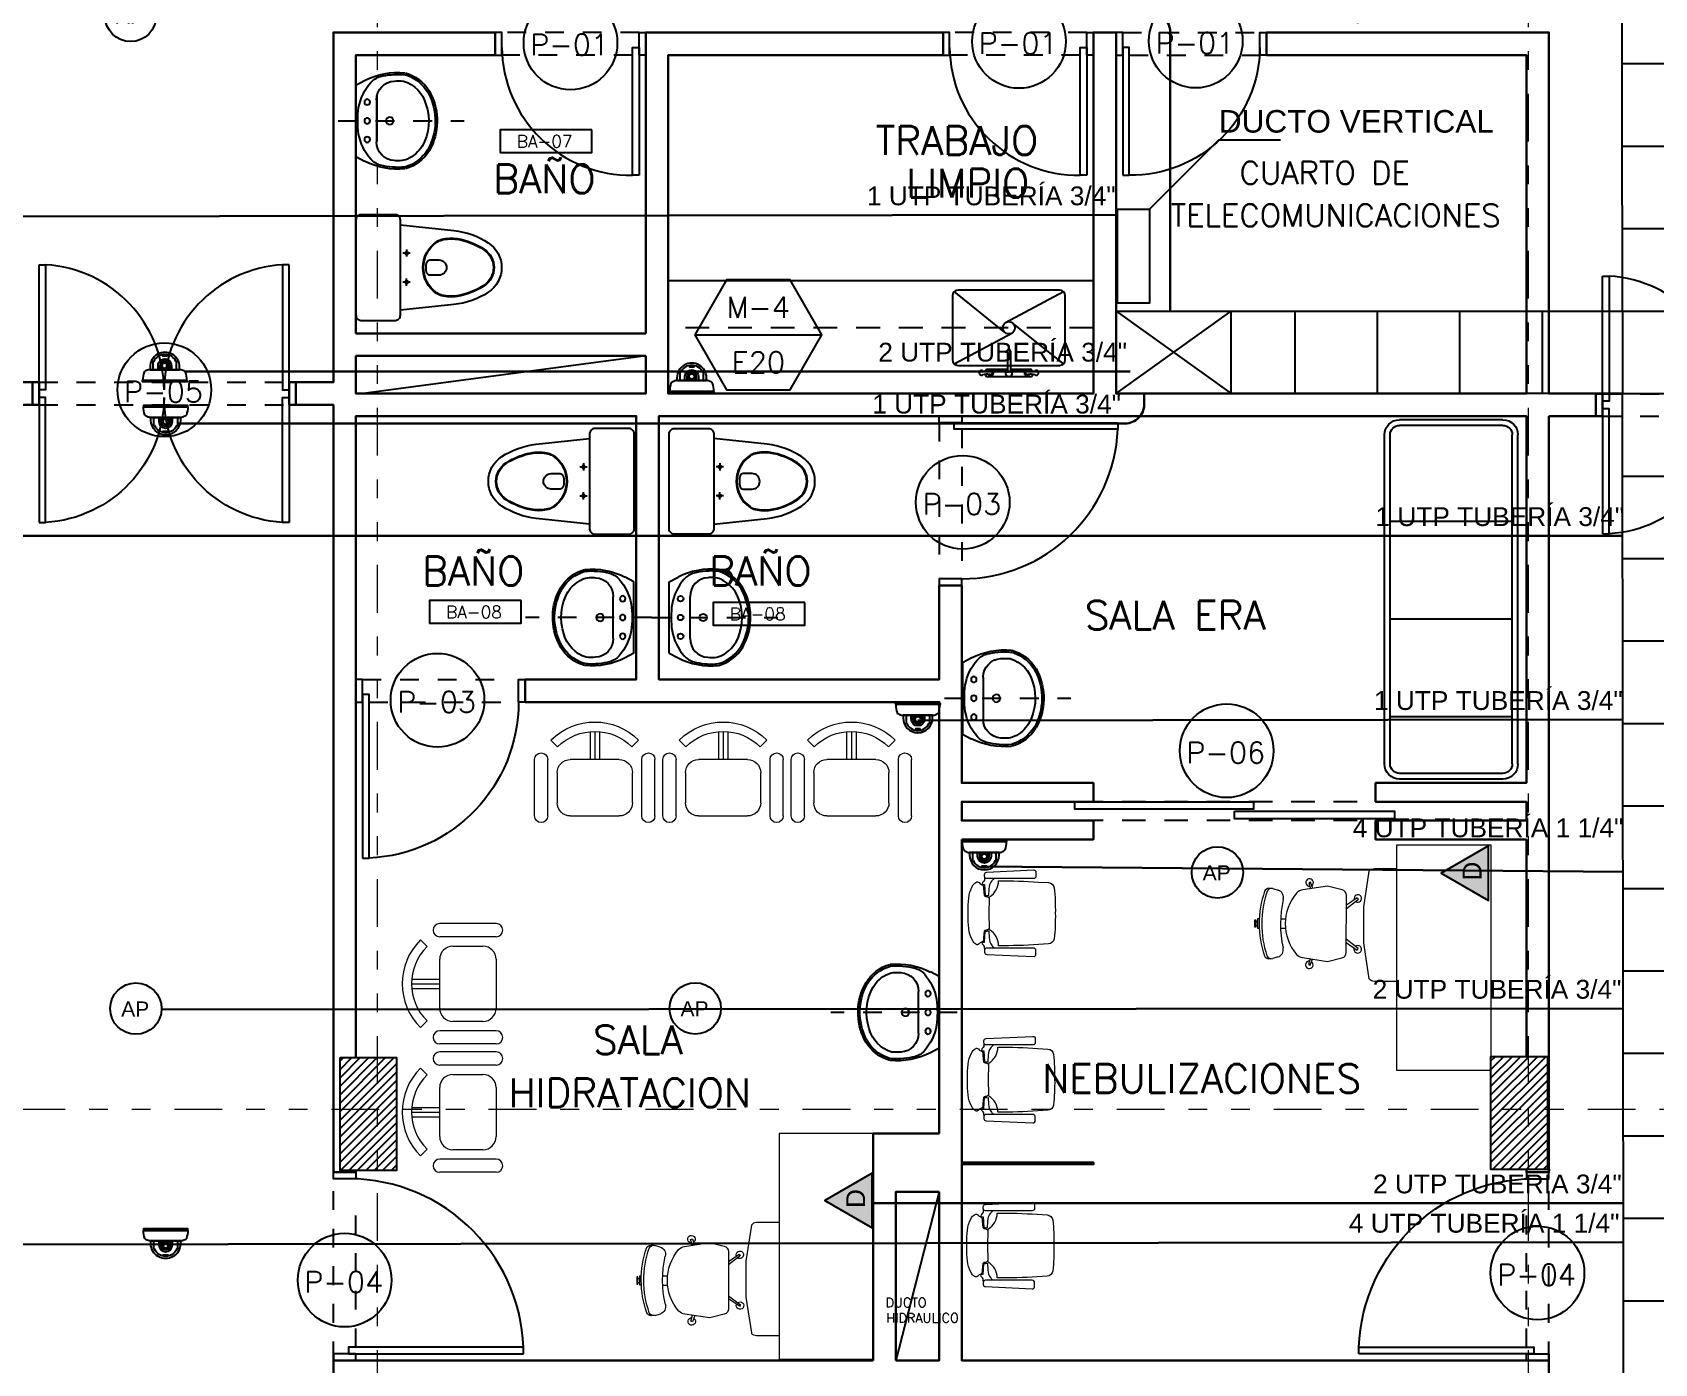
# Model space of a CAD drawing. Header units: millimetres. Extents: x 2056 to 4470, y 1400 to 3101.
# Drawn here: x 2098.41 to 2107.04, y 1536.96 to 1544.04 of the extents above; entities that cross this region are included whole.
import ezdxf
from ezdxf.enums import TextEntityAlignment as Align

# ---------------------------------------------------------------- set-up
doc = ezdxf.new("R2010")
doc.units = ezdxf.units.MM
for name, pattern in [('CENTER', [2, 1.25, -0.25, 0.25, -0.25]), ('DASHED', [0.75, 0.5, -0.25]), ('DIVIDE', [31.75, 12.7, -6.35, 0, -6.35, 0, -6.35]), ('HIDDEN', [9.525, 6.35, -3.175]), ('HIDDEN2', [0.1875, 0.125, -0.0625])]:
    doc.linetypes.add(name, pattern=pattern)
for name, color, linetype in [('0-PROYECCION', 8, 'HIDDEN2'), ('A-ANNO-DIMS-GRID', 195, 'Continuous'), ('A-ANNO-DOOR', 134, 'Continuous'), ('A-ANNO-FURN', 124, 'Continuous'), ('A-ANNO-TEXT', 190, 'Continuous'), ('A-COLS', 6, 'Continuous'), ('A-COLS-HTCH', 8, 'Continuous'), ('A-DOOR', 154, 'Continuous'), ('A-DUCT', 251, 'Continuous'), ('A-FURN', 252, 'Continuous'), ('A-FURN-FIXD', 8, 'Continuous'), ('A-GRID-COLS', 75, 'DIVIDE'), ('A-PLAN-6', 9, 'Continuous'), ('A-PROY', 15, 'HIDDEN'), ('AreasTrabajo', 90, 'Continuous'), ('Cableado', 134, 'Continuous'), ('Camara', 11, 'Continuous'), ('Escalerilla', 12, 'Continuous'), ('Rack', 170, 'Continuous')]:
    doc.layers.add(name, color=color, linetype=linetype)
doc.layers.add('A-WALL', color=16, linetype='Continuous', lineweight=30)
doc.layers.add('PL MUEBLES', color=251, linetype='Continuous', lineweight=13)
doc.styles.add('NUEVO', font='SIMPLEX')
doc.styles.add('ROMANS', font='romans')
doc.styles.get("Standard").update_dxf_attribs({"font": 'arial.ttf'})
doc.styles.add('TEX2', font='simplex.shx')

# ---------------------------------------------------------------- blocks, each defined once
blk = doc.blocks.new('SanitarioStilopla')
for points in [[(0.2807, -0.2197, -0.414214), (0.2538, -0.2466), (0, -0.2466), (-0.2538, -0.2466, -0.414214), (-0.2807, -0.2197), (-0.2807, -0.0369, -0.414214), (-0.2538, -0.01), (-0.2538, -0.01), (0.2538, -0.01), (0.2538, -0.01, -0.414214), (0.2807, -0.0369)], [(0.1502, -0.4673, 0.093692), (0.1373, -0.4381), (0.1373, -0.4381, 0.248741), (0, -0.3662), (0, -0.3662, 0.248741), (-0.1373, -0.4381), (-0.1373, -0.4381, 0.093692), (-0.1502, -0.4673), (-0.1502, -0.4673, 0.090751), (-0.1539, -0.5481), (-0.1539, -0.5481, 0.104228), (-0.0976, -0.692), (-0.0976, -0.692, 0.252784), (0, -0.7447, 0.252784), (0.0976, -0.692), (0.0976, -0.692, 0.104228), (0.1539, -0.5481), (0.1539, -0.5481, 0.090751)], [(-0.0409, -0.4509), (-0.0409, -0.4509, 1), (0.0409, -0.4509), (0.0409, -0.4031), (0.0409, -0.4031, 0.330374), (0.0294, -0.3877), (0.0294, -0.3877, 0.148302), (-0.0294, -0.3877), (-0.0294, -0.3877, 0.330374), (-0.0409, -0.4031), (-0.0409, -0.4031)]]:
    blk.add_lwpolyline(points, format="xyb", close=True)
for points in [[(-0.2273, -0.2466), (-0.1969, -0.5307, 0.119037), (-0.1313, -0.7141, 0.252784), (0, -0.785, 0.252784), (0.1313, -0.7141, 0.119037), (0.1969, -0.5307), (0.2273, -0.2466)], [(0, -0.3698, 0.248741), (-0.1343, -0.4401), (-0.1343, -0.4401, 0.093692), (-0.1466, -0.4681), (-0.1466, -0.4681, 0.090751), (-0.1503, -0.5476)], [(0.1503, -0.5476, 0.090751), (0.1466, -0.4681), (0.1466, -0.4681, 0.093692), (0.1343, -0.4401), (0.1343, -0.4401, 0.248741), (0, -0.3698)], [(-0.1503, -0.5475, 0.104228), (-0.0946, -0.69), (-0.0946, -0.69, 0.252784), (0, -0.7411, 0.252784), (0.0946, -0.69), (0.0946, -0.69, 0.104228), (0.1503, -0.5475)]]:
    blk.add_lwpolyline(points, format="xyb")
at = {"linetype": 'CENTER'}
for points in [[(-0.0968, -0.2796), (-0.0581, -0.2796)], [(-0.0774, -0.2989), (-0.0774, -0.2602)], [(0.0968, -0.2796), (0.0581, -0.2796)], [(0.0774, -0.2989), (0.0774, -0.2602)]]:
    blk.add_lwpolyline(points, dxfattribs=at)
for centre in [(-0.0774, -0.2796), (0.0774, -0.2796)]:
    blk.add_circle(centre, 0.00753)
blk = doc.blocks.new('Lnov734p')
for p, q in [((-0.1903, 0), (-0.2148, -0.0462)), ((-0.1903, 0), (0.1903, 0)), ((0.1903, 0), (0.2148, -0.0462)), ((-0.1118, -0.11), (0.1118, -0.11)), ((-0.158, -0.3906), (-0.1461, -0.3967)), ((-0.1535, -0.3817), (-0.1415, -0.3878))]:
    blk.add_line(p, q)
for centre, radius in [((-0.1, -0.06), 0.015), ((0, -0.06), 0.015), ((0.1, -0.06), 0.015), ((0, -0.18), 0.02)]:
    blk.add_circle(centre, radius)
for centre, radius, start, end in [((0.1397, -0.225), 0.397, 153.23659, 185.19079), ((-0.1385, -0.1546), 0.1, 131.06865, 165.79865), ((-0.018, -0.2929), 0.2835, 100.63741, 131.06865), ((0, -0.5863), 0.5763, 82.99441, 97.00559), ((0.018, -0.2929), 0.2835, 48.93135, 79.36259), ((0.1385, -0.1546), 0.1, 14.20135, 48.93135), ((-0.1397, -0.225), 0.397, 354.80921, 26.76341), ((0.1397, -0.225), 0.387, 165.79865, 183.08497), ((-0.1118, -0.21), 0.1, 90, 176.58752), ((0.1118, -0.21), 0.1, 3.41248, 90), ((-0.1397, -0.225), 0.387, 354.80921, 14.20135), ((-0.1469, -0.2404), 0.1, 183.08497, 200.78023), ((0.1397, -0.225), 0.352, 176.58752, 184.62545), ((-0.0403, -0.2), 0.179, 197.35223, 254.70666), ((0.1122, -0.2328), 0.1, 335.48786, 358.23174), ((-0.1397, -0.225), 0.352, 358.23174, 3.41248), ((-0.0403, -0.2), 0.224, 196.2861, 238.2877), ((-0.0403, -0.2), 0.214, 200.78023, 238.2877), ((0.0403, -0.2), 0.179, 301.7123, 335.48786), ((0.0403, -0.2), 0.214, 301.7123, 343.7139), ((0.0403, -0.2), 0.224, 301.7123, 343.7139), ((0.0003, -0.111), 0.321, 242.87485, 299.36172), ((0.0003, -0.111), 0.311, 242.87485, 299.36172), ((0.0003, -0.111), 0.276, 251.4503, 299.36172)]:
    blk.add_arc(centre, radius, start, end)
at = {"layer": 'A-PROY', "ltscale": 0.01}
blk.add_lwpolyline([(0, 0.0951), (0, -0.5765)], dxfattribs=at)
blk = doc.blocks.new('puesto 1.20')
at = {"layer": 'PL MUEBLES'}
for p, q in [((435.8992, -64.9409), (435.8993, -64.9359)), ((435.9392, -64.941), (435.8992, -64.9409)), ((435.8993, -64.9359), (435.9393, -64.936)), ((435.9092, -64.9409), (435.9092, -64.9509)), ((435.9292, -64.941), (435.9292, -64.951)), ((435.9393, -64.936), (435.9392, -64.941)), ((435.7318, -65.024), (435.7318, -65.0103)), ((435.7414, -65.0595), (435.7329, -65.0314)), ((435.9442, -64.951), (435.8942, -64.9509)), ((435.8942, -64.9509), (435.8942, -64.9597)), ((435.9442, -64.9599), (435.9442, -64.951)), ((436.105, -65.0326), (436.0962, -65.0607)), ((436.1061, -65.0253), (436.1062, -65.0116)), ((435.8938, -65.0733), (435.8937, -65.0991)), ((435.9438, -65.0735), (435.9437, -65.0992)), ((435.7381, -65.1897), (435.7179, -65.3222)), ((436.1179, -65.3236), (436.0987, -65.1909)), ((435.6982, -65.2309), (435.7313, -65.2427)), ((435.7328, -65.2309), (435.7013, -65.2214)), ((436.1352, -65.2229), (436.1037, -65.2322)), ((436.1051, -65.2439), (436.1383, -65.2324)), ((435.7179, -65.3222), (435.737, -65.3996)), ((436.0984, -65.4008), (436.1179, -65.3236)), ((435.766, -65.4224), (436.0692, -65.4234)), ((435.8186, -65.4226), (435.7783, -65.4804)), ((435.7864, -65.4863), (435.8353, -65.4226)), ((435.9999, -65.4232), (436.0484, -65.4872)), ((436.0565, -65.4813), (436.0167, -65.4232))]:
    blk.add_line(p, q, dxfattribs=at)
blk.add_lwpolyline([(435.611, -65.692), (435.611, -65.5718, -0.24861), (435.6253, -65.5448), (435.8171, -65.5157), (436.0071, -65.5159), (436.1967, -65.5448, -0.320676), (436.2082, -65.556), (436.211, -65.5718), (436.211, -65.692)], format="xyb", dxfattribs=at)
blk.add_lwpolyline([(435.1382, -65.692), (436.3382, -65.692), (436.3382, -66.192), (435.1382, -66.192)], close=True, dxfattribs=at)
for centre, radius, start, end in [((435.7568, -65.0104), 0.025, 111.87727, 179.80611), ((435.7568, -65.0241), 0.025, 111.87727, 196.90884), ((435.9174, -65.4883), 0.5291, 70.88854, 108.72367), ((435.9173, -65.502), 0.5291, 70.88854, 108.72367), ((436.0812, -65.0115), 0.025, 359.80611, 67.73494), ((436.0811, -65.0252), 0.025, 342.70338, 67.73494), ((435.7797, -65.0479), 0.04, 196.90884, 285.20343), ((435.9179, -65.3479), 0.25, 49.0053, 130.60691), ((435.9168, -65.6702), 0.5973, 77.37701, 102.2352), ((435.918, -65.2979), 0.2, 86.94012, 92.67209), ((436.058, -65.0488), 0.04, 254.40879, 342.70338), ((435.7877, -65.1961), 0.05, 130.60691, 172.68109), ((436.0491, -65.1969), 0.05, 6.93112, 49.0053), ((435.6995, -65.2261), 0.02, 357.82775, 325.78446), ((435.7471, -65.2417), 0.0501, 156.07772, 167.53449), ((436.137, -65.2276), 0.02, 213.82775, 181.78446), ((436.0893, -65.2429), 0.0501, 12.07772, 23.53449), ((435.7661, -65.3924), 0.03, 193.84235, 269.80611), ((435.7822, -65.4835), 0.02, 69.82775, 37.78446), ((436.0526, -65.4844), 0.02, 141.82775, 109.78446), ((436.0693, -65.3934), 0.03, 269.80611, 345.76986), ((435.8118, -65.4431), 0.0501, 228.07772, 239.53449), ((436.0233, -65.4438), 0.0501, 300.07772, 311.53449)]:
    blk.add_arc(centre, radius, start, end, dxfattribs=at)
blk = doc.blocks.new('SILLA NEBU')
at = {"layer": 'PL MUEBLES'}
for p, q in [((626.0313, 464.0267), (625.9959, 464.062)), ((626.0988, 463.6992), (626.0988, 463.9592)), ((626.1688, 464.0292), (626.3288, 464.0292)), ((626.3988, 463.9592), (626.3988, 463.6992)), ((625.9494, 463.8292), (626.0988, 463.8292)), ((625.9506, 463.8542), (626.0988, 463.8542)), ((625.9506, 463.8042), (626.0988, 463.8042)), ((626.0313, 463.6316), (625.9959, 463.5963)), ((626.3288, 463.6292), (626.1688, 463.6292))]:
    blk.add_line(p, q, dxfattribs=at)
for points in [[(626.3988, 464.1492), (626.0988, 464.1492)], [(626.3988, 464.0792), (626.0988, 464.0792)], [(626.3988, 463.5792), (626.0988, 463.5792)], [(626.3988, 463.5092), (626.0988, 463.5092)]]:
    blk.add_lwpolyline(points, dxfattribs=at)
for centre, radius, start, end in [((626.0988, 464.1142), 0.035, 90, 270), ((626.3988, 464.1142), 0.035, 270, 90), ((626.2288, 463.8292), 0.3293, 135, 225), ((626.2288, 463.8292), 0.2793, 135, 225), ((626.1688, 463.9592), 0.07, 90, 180), ((626.3288, 463.9592), 0.07, 0, 90), ((626.1688, 463.6992), 0.07, 180, 270), ((626.3288, 463.6992), 0.07, 270, 0), ((626.0988, 463.5442), 0.035, 90, 270), ((626.3988, 463.5442), 0.035, 270, 90)]:
    blk.add_arc(centre, radius, start, end, dxfattribs=at)
blk = doc.blocks.new('CAMIL')
for p, q in [((-0.08, 0.355), (-1.83, 0.355)), ((-1.91, -0.275), (-1.91, 0.275)), ((-1.88, -0.275), (-1.88, 0.275)), ((-0.08, 0.325), (-1.83, 0.325)), ((-1.37, -0.325), (-1.37, 0.325)), ((-0.85, -0.325), (-0.85, 0.325)), ((-0.33, -0.325), (-0.33, 0.325)), ((-0.03, -0.275), (-0.03, 0.275)), ((0, -0.275), (0, 0.275)), ((-0.08, -0.325), (-1.83, -0.325)), ((-0.08, -0.355), (-1.83, -0.355))]:
    blk.add_line(p, q)
for centre, radius, start, end in [((-1.83, 0.275), 0.08, 90, 180), ((-0.08, 0.275), 0.08, 0, 90), ((-1.83, 0.275), 0.05, 90, 180), ((-0.08, 0.275), 0.05, 0, 90), ((-1.83, -0.275), 0.08, 180, 270), ((-1.83, -0.275), 0.05, 180, 270), ((-0.08, -0.275), 0.05, 270, 0), ((-0.08, -0.275), 0.08, 270, 0)]:
    blk.add_arc(centre, radius, start, end)
blk = doc.blocks.new('2D-si18')
at = {"layer": 'PL MUEBLES'}
for points in [[(-0.002, -0.14), (0.1, -0.142, 0.29482), (0.112, -0.134), (0.114, -0.127), (0.115, -0.119, -0.055852), (0.117, -0.112, -0.263432), (0.122, -0.109), (0.165, -0.104), (0.177, -0.103, 0.041783), (0.186, -0.102, 0.177599), (0.191, -0.098, 0.047713), (0.196, -0.089, -0.104848), (0.203, -0.079, 0.093041), (0.212, -0.067, 0.185412), (0.213, -0.059, 0.158595), (0.192, -0.034, 0.105536), (0.125, -0.007, 0.059061), (0.036, 0), (0, 0), (-0.036, 0, 0.059061), (-0.125, -0.007, 0.105536), (-0.192, -0.034, 0.158595), (-0.213, -0.059, 0.185412), (-0.212, -0.067, 0.093041), (-0.203, -0.079, -0.104848), (-0.196, -0.089, 0.047713), (-0.191, -0.098, 0.177599), (-0.186, -0.102, 0.041783), (-0.177, -0.103), (-0.165, -0.104), (-0.122, -0.109, -0.263432), (-0.117, -0.112, -0.055852), (-0.115, -0.119), (-0.114, -0.127), (-0.112, -0.134, 0.29482), (-0.1, -0.142)], [(-0.236, -0.126, 0.414119), (-0.251, -0.111), (-0.264, -0.111, 0.414214), (-0.279, -0.126), (-0.294, -0.444, 0.414214), (-0.279, -0.459), (-0.251, -0.459, 0.414308), (-0.236, -0.444)], [(0.236, -0.444), (0.236, -0.126, -0.414119), (0.251, -0.111), (0.264, -0.111, -0.414214), (0.279, -0.126), (0.294, -0.444, -0.414214), (0.279, -0.459), (0.251, -0.459, -0.414308)]]:
    blk.add_lwpolyline(points, format="xyb", close=True, dxfattribs=at)
for points in [[(-0.247, -0.111), (-0.232, -0.111, 0.290367), (-0.21, -0.096), (-0.197, -0.095), (-0.195, -0.111), (-0.124, -0.115), (-0.12, -0.139), (-0.166, -0.142, 0.17237), (-0.22, -0.162, 0.059348), (-0.236, -0.177)], [(-0.122, -0.109, 0.000867), (-0.122, -0.109)], [(0.248, -0.112), (0.232, -0.111, -0.290367), (0.21, -0.096), (0.197, -0.095), (0.195, -0.111), (0.124, -0.115), (0.12, -0.139), (0.166, -0.142, -0.17237), (0.22, -0.162, -0.059348), (0.236, -0.177)], [(0.122, -0.109, 0.000867), (0.122, -0.109)], [(-0.102, -0.142, 0.274441), (-0.112, -0.145, -0.257128), (-0.22, -0.206, 0.020345), (-0.212, -0.477), (-0.208, -0.544, 0.326438), (-0.173, -0.584, 0.026614), (0, -0.591, 0.026614), (0.173, -0.584, 0.326438), (0.208, -0.544), (0.212, -0.477, 0.020345), (0.22, -0.206, -0.257128), (0.112, -0.145, 0.274441), (0.102, -0.142)]]:
    blk.add_lwpolyline(points, format="xyb", dxfattribs=at)
for points in [[(-0.123, -0.121), (-0.115, -0.121)], [(-0.121, -0.129), (-0.113, -0.129)], [(0.121, -0.129), (0.113, -0.129)], [(0.123, -0.121), (0.115, -0.121)]]:
    blk.add_lwpolyline(points, dxfattribs=at)
blk = doc.blocks.new('PUERTA 1.4 M - PL')
at = {"color": 251, "linetype": 'DASHED', "ltscale": 0.2}
for p, q in [((0.015, -0.0862), (0.015, -1.4162)), ((0.135, -0.0862), (0.135, -1.4162))]:
    blk.add_line(p, q, dxfattribs=at)
for points in [[(0.135, -0.0512), (0.135, -0.0862), (0.015, -0.0862), (0.015, -0.0512), (0.135, -0.0512)], [(0.76, -0.0862), (0.76, -0.1212), (0.095, -0.1212), (0.095, -0.0862), (0.76, -0.0862)], [(0.135, -1.4512), (0.135, -1.4162), (0.015, -1.4162), (0.015, -1.4512), (0.135, -1.4512)], [(0.76, -1.4162), (0.76, -1.3812), (0.095, -1.3812), (0.095, -1.4162), (0.76, -1.4162)]]:
    blk.add_lwpolyline(points)
for centre, start, end in [((0.0916, -0.0816), 270.29492, 356.60876), ((0.0916, -1.4208), 3.39124, 89.70508)]:
    blk.add_arc(centre, 0.6696, start, end)
blk = doc.blocks.new('PUERTA1.00 CM-PL')
at = {"color": 251, "linetype": 'DASHED', "ltscale": 0.2}
for p, q in [((0, 0), (0.9, 0)), ((0.07, -0.12), (0.865, -0.12))]:
    blk.add_line(p, q, dxfattribs=at)
for points in [[(1, -0.12), (0.965, -0.12), (0.965, 0), (1, 0), (1, -0.12)], [(0, -0.12), (0.035, -0.12), (0.035, 0), (0, 0), (0, -0.12)], [(0.035, -1.0109), (0.07, -1.0109), (0.07, -0.08), (0.035, -0.08), (0.035, -1.0109)]]:
    blk.add_lwpolyline(points)
blk.add_arc((0.0338, -0.0796), 0.932, 272.2234, 2.43295)
blk = doc.blocks.new('PUERTA80 CM-PL')
at = {"color": 251, "linetype": 'DASHED', "ltscale": 0.2}
for p, q in [((-0.035, -0.015), (-0.765, -0.015)), ((-0.07, -0.135), (-0.765, -0.135))]:
    blk.add_line(p, q, dxfattribs=at)
for points in [[(-0.8, -0.135), (-0.765, -0.135), (-0.765, -0.015), (-0.8, -0.015), (-0.8, -0.135)], [(0, -0.135), (-0.035, -0.135), (-0.035, -0.015), (0, -0.015), (0, -0.135)], [(-0.035, -0.7742), (-0.07, -0.7742), (-0.07, -0.095), (-0.035, -0.095), (-0.035, -0.7742)]]:
    blk.add_lwpolyline(points)
blk.add_arc((-0.0787, -0.0879), 0.6863, 180.5944, 270.72654)
blk = doc.blocks.new('PUERTA MAD 0.90')
at = {"color": 251, "linetype": 'DASHED', "ltscale": 0.2}
for p, q in [((989051.7013, 1733128.591), (989052.4963, 1733128.591)), ((989051.6663, 1733128.471), (989052.3963, 1733128.471))]:
    blk.add_line(p, q, dxfattribs=at)
for points in [[(989051.6663, 1733129.4202), (989051.7013, 1733129.4202), (989051.7013, 1733128.551), (989051.6663, 1733128.551), (989051.6663, 1733129.4202)], [(989051.6313, 1733128.591), (989051.6663, 1733128.591), (989051.6663, 1733128.471), (989051.6313, 1733128.471), (989051.6313, 1733128.591)], [(989052.5313, 1733128.591), (989052.4963, 1733128.591), (989052.4963, 1733128.471), (989052.5313, 1733128.471), (989052.5313, 1733128.591)]]:
    blk.add_lwpolyline(points)
blk.add_arc((989051.6663, 1733128.591), 0.83, 359.9861, 87.5832)
blk = doc.blocks.new('EJES 1 PISO')
at = {"layer": 'A-COLS-HTCH'}
h = blk.add_hatch(dxfattribs=at)
h.set_pattern_fill('ANSI31', color=256, scale=0.01, style=0)
h.set_pattern_definition([(45, (-989041.951113, -1733121.89173), (-0.02245064030267, 0.02245064030267), [])])
h.paths.add_polyline_path([(6.3, 24.3549), (6.6, 24.3549), (6.6, 23.7549), (6.3, 23.7549)])
h = blk.add_hatch(dxfattribs=at)
h.set_pattern_fill('ANSI31', color=256, scale=0.01, style=0)
h.set_pattern_definition([(45, (-989035.831113, -1733121.89173), (-0.02245064030267, 0.02245064030267), [])])
h.paths.add_polyline_path([(12.42, 24.3604), (12.72, 24.3604), (12.72, 23.7604), (12.42, 23.7604)])
at = {"layer": 'A-COLS'}
for points in [[(6.3, 24.3549), (6.6, 24.3549), (6.6, 23.7549), (6.3, 23.7549)], [(12.42, 24.3604), (12.72, 24.3604), (12.72, 23.7604), (12.42, 23.7604)]]:
    blk.add_lwpolyline(points, close=True, dxfattribs=at)
at = {"layer": 'A-GRID-COLS', "lineweight": 9, "ltscale": 0.02}
for p, q in [((6.5, 0), (6.5, 37.1127)), ((12.62, 0), (12.62, 37.1127))]:
    blk.add_line(p, q, dxfattribs=at)
blk.add_lwpolyline([(-3.765, 24.081), (21.4328, 24.081)], dxfattribs=at)
blk = doc.blocks.new('N-PUE')
blk.add_circle((0, 0), 0.00332)
at = {"style": 'NUEVO'}
blk.add_attdef('PUE', text='', height=0.0015, dxfattribs=at).set_placement((-0.00006, -0.00013), align=Align.MIDDLE)
blk = doc.blocks.new('REF-PU-100')
blk.add_lwpolyline([(0, 0.184), (0.74, 0.184), (0.74, 0), (0, 0)], close=True)
at = {"style": 'TEX2'}
blk.add_attdef('PU-000', text='', height=0.1, rotation=360, dxfattribs=at).set_placement((0.381, 0.041), align=Align.CENTER)
blk = doc.blocks.new('#MUEBLE-#PLANO')
blk.add_line((-0.0045, 0), (0.0045, 0))
at = {"color": 8}
blk.add_lwpolyline([(-0.0045, 0), (-0.00225, -0.0039), (0.00225, -0.0039), (0.0045, 0), (0.00225, 0.0039), (-0.00225, 0.0039)], close=True, dxfattribs=at)
at = {"style": 'NUEVO', "flags": 4}
for tag, p in [('M', (0, 0.00195)), ('PLANO', (0, -0.00195))]:
    blk.add_attdef(tag, text='', height=0.0015, dxfattribs=at).set_placement(p, align=Align.MIDDLE)
blk = doc.blocks.new('POCETA+GRIFERIA-PL')
for p, q in [((-0.2905, 0.1919), (-0.0228, -0.0234)), ((0.27, 0.2), (-0.27, 0.2)), ((-0.008, 0.2204), (-0.112, 0.2204)), ((0.2905, 0.1919), (-0.0195, 0.0262)), ((-0.0079, 0.1269), (-0.008, 0.2404)), ((0.008, 0.1269), (0.008, 0.2404)), ((0.1119, 0.2204), (0.008, 0.2204)), ((-0.3, 0.17), (-0.3, -0.17)), ((0.3, -0.17), (0.3, 0.17)), ((0.0233, 0.023), (0.2904, -0.192)), ((0.0181, -0.0272), (-0.2904, -0.192)), ((-0.27, -0.2), (0.27, -0.2))]:
    blk.add_line(p, q)
blk.add_lwpolyline([(-0.112, 0.2604), (0.1119, 0.2604)])
blk.add_circle((0, 0), 0.0327)
for centre, radius, start, end in [((-0.112, 0.2454), 0.015, 90, 171.81241), ((-0.0001, 0.2404), 0.0185, 295.7906, 244.66841), ((0.1119, 0.2454), 0.015, 8.65383, 90), ((-0.27, 0.17), 0.03, 90, 180), ((-0.1455, 0.2396), 0.0125, 62.96499, 297.03501), ((-0.1158, 0.3251), 0.0782, 251.92275, 280.73722), ((-0.1158, 0.154), 0.0782, 79.26278, 108.07725), ((-0.112, 0.2354), 0.015, 194.87242, 270), ((-0.0972, 0.2404), 0.0148, 218.78647, 150.45263), ((-0.0972, 0.2396), 0.00958, 245.55324, 114.44676), ((0.0971, 0.2404), 0.0148, 26.80726, 324.84606), ((0.0971, 0.2396), 0.00958, 65.55324, 294.44676), ((0.1157, 0.3251), 0.0782, 259.26278, 288.07725), ((0.1157, 0.154), 0.0782, 71.92275, 100.73722), ((0.1119, 0.2354), 0.015, 270, 344.67773), ((0.1454, 0.2396), 0.0125, 243.18968, 116.81031), ((0.27, 0.17), 0.03, 360, 90), ((0, 0.1269), 0.00998, 142.29984, 36.90283), ((0, 0.1269), 0.00798, 171.48263, 360), ((-0.27, -0.17), 0.03, 180, 270), ((0.27, -0.17), 0.03, 270, 360)]:
    blk.add_arc(centre, radius, start, end)
blk = doc.blocks.new('POCETACM')
at = {"layer": 'A-FURN-FIXD', "rotation": 2.668041372314359e-08}
blk.add_blockref('POCETA+GRIFERIA-PL', (0.3, 0.235), dxfattribs=at)
blk = doc.blocks.new('Toma Doble')
at = {"layer": 'AreasTrabajo'}
h = blk.add_hatch(color=256, dxfattribs=at)
h.dxf.hatch_style = 1
h.paths.add_polyline_path([(0, 0.1677), (-0.1453, -0.0839), (0.1453, -0.0839)])
blk.add_lwpolyline([(0.1453, -0.0839), (0, 0.1677), (-0.1453, -0.0839)], close=True, dxfattribs=at)
at = {"layer": 'AreasTrabajo', "color": 7, "true_color": 0xffffff, "insert": (-0.0399, 0.0536), "char_height": 0.1, "attachment_point": 1}
blk.add_mtext_dynamic_manual_height_columns('D', width=0.2, gutter_width=12.5, heights=[0], dxfattribs=at)
blk = doc.blocks.new('Camara-B')
at = {"layer": 'Camara'}
for points in [[(-0.0297, 0.0145), (-0.0298, 0.016), (0.0293, 0.016), (0.0292, 0.0145)], [(0.0292, 0.0145), (0.0292, 0.0143), (-0.0297, 0.0143), (-0.0297, 0.0145)]]:
    blk.add_lwpolyline(points, close=True, dxfattribs=at)
for points in [[(-0.0297, 0.0139, 0.072126), (-0.0279, 0.0033, 0.171597), (-0.0271, 0.0023, 0.084432), (-0.022, 0.0001, 0.060784), (-0.0216, 0), (0.021, 0, 0.060784), (0.0215, 0.0001, 0.084432), (0.0266, 0.0023, 0.171597), (0.0274, 0.0033, 0.072126), (0.0292, 0.0139)], [(-0.0199, 0), (-0.0199, -0.0037, 1), (0.0194, -0.0037), (0.0194, 0)], [(-0.015, -0.011, 0.641525), (0.0145, -0.011), (0.0155, -0.0107), (0.0155, 0), (0.0087, 0), (0.0087, -0.0054, -1), (-0.0092, -0.0054), (-0.0092, 0), (-0.016, 0), (-0.016, -0.0107)], [(-0.0067, 0), (-0.0067, -0.0054, 1), (0.0062, -0.0054), (0.0062, 0), (0.0058, 0), (0.0058, -0.0054, -1), (-0.0063, -0.0054), (-0.0063, 0)], [(0.0029, -0.0006), (0.0029, -0.0008, -0.541232), (0.0027, -0.0009, 0.302819), (-0.0033, -0.0009, -0.541232), (-0.0034, -0.0008), (-0.0034, -0.0006, 3.288548)], [(0.0027, -0.0189, 1), (0.0027, -0.0184), (-0.0032, -0.0184, 1), (-0.0032, -0.0189)], [(0.0021, -0.0194, 1), (0.0021, -0.019), (-0.0026, -0.019, 1), (-0.0026, -0.0194)], [(0.0015, -0.02, 1), (0.0015, -0.0195), (-0.002, -0.0195, 1), (-0.002, -0.02)]]:
    blk.add_lwpolyline(points, format="xyb", close=True, dxfattribs=at)
blk.add_circle((-0.0003, -0.0055), 0.00358, dxfattribs=at)
blk = doc.blocks.new('AP')
at = {"layer": 'AreasTrabajo'}
blk.add_circle((0, 0), 0.1366, dxfattribs=at)
at = {"layer": 'AreasTrabajo', "insert": (-0.0782, 0.0381, 0.2289), "char_height": 0.08, "attachment_point": 1}
blk.add_mtext_dynamic_manual_height_columns('AP', width=0.146733, gutter_width=12.5, heights=[0], dxfattribs=at)
blk = doc.blocks.new('Rack')
at = {"layer": 'Rack'}
for p, q in [((-0.3064, 0.2192), (0.3064, -0.2192)), ((-0.3064, -0.2192), (0.3064, 0.2192))]:
    blk.add_line(p, q, dxfattribs=at)
for points in [[(-0.3064, 0.2192), (-0.3064, 0.2192), (0.3064, 0.2192)], [(0.3064, -0.2192), (-0.3064, -0.2192)]]:
    blk.add_lwpolyline(points, dxfattribs=at)

msp = doc.modelspace()

# ---------------------------------------------------------------- hatches: boundary and pattern name
at = {"layer": 'Escalerilla'}
h = msp.add_hatch(dxfattribs=at)
h.set_pattern_fill('ANSI31', color=256, scale=0.1381, angle=315)
h.set_pattern_definition([(0, (2106.8657, 1542.55777), (1e-16, 0.4384675), [])])
h.paths.add_polyline_path([(2107.3165, 1548.1869), (2106.8572, 1548.1869), (2106.8657, 1542.5578), (2106.8663, 1542.1194), (2106.8667, 1541.8845), (2106.8954, 1517.9519), (2107.3375, 1517.9519)])
h = msp.add_hatch(dxfattribs=at)
h.set_pattern_fill('ANSI31', color=256, scale=0.1381, angle=45)
h.set_pattern_definition([(90, (2104.2482, 1542.55776), (-0.43847, 0), [])])
h.paths.add_polyline_path([(2104.7863, 1542.1194), (2106.8663, 1542.1194), (2106.8657, 1542.5578), (2104.7863, 1542.5578)])

# ---------------------------------------------------------------- linework, layer by layer
at = {"layer": '0-PROYECCION'}
for points in [[(2106.3554, 1539.9494), (2103.3535, 1539.9494)], [(2106.3554, 1539.8494), (2103.3535, 1539.8494)]]:
    msp.add_lwpolyline(points, dxfattribs=at)
at = {"layer": 'A-DOOR'}
for points in [[(2103.9535, 1539.9494), (2104.9035, 1539.9494), (2104.9035, 1539.9094), (2103.9535, 1539.9094)], [(2104.8035, 1539.8994), (2105.6535, 1539.8994), (2105.6535, 1539.8594), (2104.8035, 1539.8594)]]:
    msp.add_lwpolyline(points, close=True, dxfattribs=at)
at = {"layer": 'A-DOOR', "elevation": 0.0048}
for points in [[(2104.0534, 1538.0316), (2104.0534, 1538.0316), (2103.3535, 1538.0316)], [(2104.0534, 1538.0316), (2104.0534, 1538.0216), (2103.3535, 1538.0216)]]:
    msp.add_lwpolyline(points, dxfattribs=at)
at = {"layer": 'A-DUCT'}
for points in [[(2101.6727, 1542.3194), (2100.1718, 1542.1194)], [(2103.2335, 1537.875), (2103.0017, 1536.9794)]]:
    msp.add_lwpolyline(points, dxfattribs=at)
at = {"layer": 'A-FURN'}
msp.add_lwpolyline([(2101.7926, 1542.1194), (2104.0535, 1542.1194), (2104.0535, 1542.7194), (2101.7926, 1542.7194)], close=True, dxfattribs=at)
at = {"layer": 'A-PROY', "ltscale": 0.02}
msp.add_lwpolyline([(2104.0535, 1542.1194), (2104.0535, 1542.4694), (2101.7926, 1542.4694), (2101.7926, 1542.1194)], close=True, dxfattribs=at)
at = {"layer": 'A-WALL'}
for points in [[(2100.1317, 1537.9894), (2100.1317, 1537.9794), (2100.1317, 1537.9794), (2100.1317, 1537.9794), (2100.1317, 1537.9794), (2100.1317, 1537.9794), (2100.0117, 1537.9794), (2100.0117, 1542.0594), (2099.8117, 1542.0594), (2099.8117, 1542.1794), (2100.0117, 1542.1794), (2100.0117, 1544.0394), (2100.8727, 1544.0394), (2100.8727, 1543.9194), (2100.1317, 1543.9194), (2100.1317, 1542.4395)], [(2101.6727, 1542.4394), (2101.6728, 1544.0394), (2103.2535, 1544.0394), (2103.2535, 1543.9194), (2101.7926, 1543.9194), (2101.7926, 1542.1194), (2104.0535, 1542.1194), (2104.0535, 1544.0394), (2104.1735, 1544.0394), (2104.1735, 1542.1194), (2106.3554, 1542.1194), (2106.3554, 1543.9194), (2104.9735, 1543.9194), (2104.9736, 1544.0393), (2106.4754, 1544.0394), (2106.4754, 1542.1194), (2106.7254, 1542.1194), (2106.7254, 1541.9994), (2106.4754, 1541.9994)], [(2101.6727, 1542.4394), (2100.1317, 1542.4395)], [(2100.1317, 1542.3195), (2100.1317, 1542.1194), (2101.6726, 1542.1194), (2101.6727, 1542.3194)], [(2103.2335, 1538.185), (2103.2335, 1540.4794), (2101.0317, 1540.4794), (2101.0317, 1540.5994), (2101.6226, 1540.5994), (2101.6226, 1541.9994), (2100.1317, 1541.9994), (2100.1317, 1538.5894)], [(2106.3554, 1539.7494), (2105.5535, 1539.7494), (2105.5535, 1539.8494), (2106.3554, 1539.8494), (2106.3554, 1539.9494), (2105.5535, 1539.9494), (2105.5535, 1540.0494), (2106.3554, 1540.0494), (2106.3554, 1541.9994), (2101.7426, 1541.9994), (2101.7426, 1540.5994), (2103.2335, 1540.5994), (2103.2335, 1541.0994), (2103.3535, 1541.0994), (2103.3535, 1540.0494), (2104.0535, 1540.0494), (2104.0535, 1539.9494), (2103.3535, 1539.9494), (2103.3535, 1539.8494), (2104.0535, 1539.8494), (2104.0535, 1539.7494), (2103.3535, 1539.7494)], [(2106.4754, 1541.9994), (2106.4754, 1537.9794), (2106.3553, 1537.9794), (2106.3554, 1537.995)], [(2103.3535, 1539.7494), (2103.3535, 1536.9794), (2106.4754, 1536.9794), (2106.4754, 1535.3594), (2106.3554, 1535.3594), (2106.3554, 1536.8594), (2103.3535, 1536.8594), (2103.3535, 1533.5594), (2106.4754, 1533.5594), (2106.4754, 1531.9401), (2106.3554, 1531.9401), (2106.3554, 1533.0994)], [(2106.3554, 1538.595), (2106.3554, 1539.7494)], [(2103.2335, 1538.185), (2102.8817, 1538.185), (2102.8817, 1536.9794)], [(2103.0017, 1536.9794), (2103.2335, 1536.9794), (2103.2335, 1537.875)], [(2103.2335, 1537.875), (2103.0017, 1537.875), (2103.0017, 1536.9794)], [(2101.0317, 1531.3401), (2101.0317, 1531.7394), (2103.2335, 1531.7394), (2103.2335, 1534.7394), (2100.0117, 1534.7394), (2100.0117, 1535.8594), (2100.1317, 1535.8594), (2100.1317, 1534.8594), (2103.2335, 1534.8594), (2103.2335, 1536.8594), (2100.0117, 1536.8594), (2100.0117, 1536.9794), (2102.8817, 1536.9794)]]:
    msp.add_lwpolyline(points, dxfattribs=at)
at = {"layer": 'A-WALL', "elevation": 0}
msp.add_lwpolyline([(2092.1598, 1543.1693), (2092.1598, 1542.0594), (2092.309, 1542.0594), (2092.309, 1543.9193), (2093.6721, 1543.9193), (2093.6721, 1542.1794), (2093.1099, 1542.1794), (2093.1099, 1542.0594), (2098.4117, 1542.0594), (2098.4117, 1542.1794), (2094.2221, 1542.1794), (2094.2221, 1543.9193)], dxfattribs=at)
at = {"layer": 'A-WALL'}
msp.add_lwpolyline([(2101.6727, 1542.3194), (2100.1317, 1542.3194), (2100.1317, 1542.1194), (2101.6727, 1542.1194)], close=True, dxfattribs=at)
at = {"layer": 'AreasTrabajo', "elevation": 0.2289}
msp.add_lwpolyline([(2104.3512, 1543.0999), (2104.7203, 1543.469), (2105.0475, 1543.469)], dxfattribs=at)
msp.add_lwpolyline([(2104.1806, 1543.0999), (2104.3512, 1543.0999), (2104.3512, 1542.5999), (2104.1806, 1542.5999)], close=True, dxfattribs=at)
at = {"layer": 'Cableado', "linetype": 'DASHED', "lineweight": 30, "ltscale": 0.4}
msp.add_line((2105.4527, 1546.0885), (2105.4586, 1544.0393), dxfattribs=at)
at = {"layer": 'Cableado', "lineweight": 30}
for p, q in [((2092.0923, 1543.0518), (2104.1735, 1543.0699)), ((2099.223, 1542.2368), (2104.2482, 1542.2368)), ((2092.4209, 1541.3625), (2106.8674, 1541.3625)), ((2103.1197, 1540.3819), (2106.8685, 1540.3863)), ((2103.4605, 1539.6058), (2106.8702, 1539.5769)), ((2099.0985, 1538.8444, 0.2289), (2106.8712, 1538.8508)), ((2106.8728, 1537.8146), (2102.8817, 1537.8146)), ((2094.0406, 1537.5887), (2106.8731, 1537.6079))]:
    msp.add_line(p, q, dxfattribs=at)
msp.add_lwpolyline([(2104.4611, 1542.5578), (2104.4611, 1544.0432, 0.41527), (2104.3608, 1544.1432), (2093.538, 1544.1042)], format="xyb", dxfattribs=at)
at = {"layer": 'Cableado', "lineweight": 30, "elevation": 0}
msp.add_lwpolyline([(2099.1831, 1541.9607), (2104.2229, 1541.9607, 0.414214), (2104.3229, 1542.0607), (2104.3229, 1542.1194)], format="xyb", dxfattribs=at)
at = {"layer": 'Escalerilla'}
msp.add_line((2106.8657, 1542.5578), (2106.8663, 1542.1194), dxfattribs=at)
msp.add_lwpolyline([(2106.8667, 1541.8845), (2106.8663, 1542.1194), (2104.7863, 1542.1194), (2104.7863, 1542.5578), (2106.8657, 1542.5578), (2106.8572, 1548.1869), (2107.3165, 1548.1869), (2107.3375, 1517.9519), (2106.8954, 1517.9519)], close=True, dxfattribs=at)

# ---------------------------------------------------------------- block references
msp.add_blockref('Rack', (2104.4799, 1542.3386))
at = {"layer": 'A-ANNO-DIMS-GRID'}
msp.add_blockref('EJES 1 PISO', (2093.7471, 1514.2345), dxfattribs=at)
at = {"layer": 'A-ANNO-DOOR'}
ref = msp.add_blockref('N-PUE', (2101.2727, 1543.9839), dxfattribs=dict(at, xscale=75, yscale=75, zscale=75))
ref.add_attrib('PUE', 'P-01', dxfattribs={"layer": '0', "color": 0, "height": 0.1125, "style": 'NUEVO'}).set_placement((2101.2678, 1543.9741), align=Align.MIDDLE)
ref = msp.add_blockref('N-PUE', (2103.6577, 1543.9915), dxfattribs=dict(at, xscale=75, yscale=75, zscale=75))
ref.add_attrib('PUE', 'P-01', dxfattribs={"layer": '0', "color": 0, "height": 0.1125, "style": 'NUEVO'}).set_placement((2103.6528, 1543.9817), align=Align.MIDDLE)
ref = msp.add_blockref('N-PUE', (2104.5973, 1543.9934), dxfattribs=dict(at, xscale=75, yscale=75, zscale=75))
ref.add_attrib('PUE', 'P-01', dxfattribs={"layer": '0', "color": 0, "height": 0.1125, "style": 'NUEVO'}).set_placement((2104.5924, 1543.9836), align=Align.MIDDLE)
ref = msp.add_blockref('REF-PU-100', (2101.3862, 1543.4004), dxfattribs=dict(at, xscale=-0.6588565300917508, yscale=0.65885652997531, zscale=0.6588565300582514, rotation=1.595504872220488e-05))
ref.add_attrib('PU-000', 'BA-07', dxfattribs={"layer": '0', "height": 0.06589, "rotation": 0.00002, "style": 'TEX2'}).set_placement((2101.1354, 1543.4273), align=Align.CENTER)
ref = msp.add_blockref('N-PUE', (2099.1131, 1542.1394), dxfattribs=dict(at, xscale=75, yscale=75, zscale=75))
ref.add_attrib('PUE', 'P-05', dxfattribs={"layer": '0', "color": 0, "height": 0.1125, "style": 'NUEVO'}).set_placement((2099.1083, 1542.1296), align=Align.MIDDLE)
ref = msp.add_blockref('N-PUE', (2103.3584, 1541.5416), dxfattribs=dict(at, xscale=75, yscale=75, zscale=75))
ref.add_attrib('PUE', 'P-03', dxfattribs={"layer": '0', "color": 0, "height": 0.1125, "style": 'NUEVO'}).set_placement((2103.3535, 1541.5319), align=Align.MIDDLE)
ref = msp.add_blockref('REF-PU-100', (2101.0105, 1540.8984), dxfattribs=dict(at, xscale=-0.6588565300917508, yscale=0.65885652997531, zscale=0.6588565300582514, rotation=1.595504872220488e-05))
ref.add_attrib('PU-000', 'BA-08', dxfattribs={"layer": '0', "height": 0.06589, "rotation": 0.00002, "style": 'TEX2'}).set_placement((2100.7596, 1540.9252), align=Align.CENTER)
ref = msp.add_blockref('REF-PU-100', (2102.5192, 1540.8883), dxfattribs=dict(at, xscale=-0.6588565300917508, yscale=0.65885652997531, zscale=0.6588565300582514, rotation=1.595504872220488e-05))
ref.add_attrib('PU-000', 'BA-08', dxfattribs={"layer": '0', "height": 0.06589, "rotation": 0.00002, "style": 'TEX2'}).set_placement((2102.2683, 1540.9152), align=Align.CENTER)
ref = msp.add_blockref('N-PUE', (2100.5655, 1540.4892), dxfattribs=dict(at, xscale=75, yscale=75, zscale=75))
ref.add_attrib('PUE', 'P-03', dxfattribs={"layer": '0', "color": 0, "height": 0.1125, "style": 'NUEVO'}).set_placement((2100.5607, 1540.4794), align=Align.MIDDLE)
ref = msp.add_blockref('N-PUE', (2104.7616, 1540.2204), dxfattribs=dict(at, xscale=75, yscale=75, zscale=75))
ref.add_attrib('PUE', 'P-06', dxfattribs={"layer": '0', "color": 0, "height": 0.1125, "style": 'NUEVO'}).set_placement((2104.7568, 1540.2106), align=Align.MIDDLE)
ref = msp.add_blockref('N-PUE', (2106.4143, 1537.4439), dxfattribs=dict(at, xscale=75, yscale=75, zscale=75))
ref.add_attrib('PUE', 'P-04', dxfattribs={"layer": '0', "color": 0, "height": 0.1125, "style": 'NUEVO'}).set_placement((2106.4094, 1537.4341), align=Align.MIDDLE)
ref = msp.add_blockref('N-PUE', (2100.0717, 1537.406), dxfattribs=dict(at, xscale=75, yscale=75, zscale=75))
ref.add_attrib('PUE', 'P-04', dxfattribs={"layer": '0', "color": 0, "height": 0.1125, "style": 'NUEVO'}).set_placement((2100.0669, 1537.3962), align=Align.MIDDLE)
at = {"layer": 'A-ANNO-FURN', "xscale": 75, "yscale": 75, "zscale": 75}
msp.add_blockref('#MUEBLE-#PLANO', (2102.2714, 1542.432), dxfattribs=at).add_auto_attribs({'M': 'M-4', 'PLANO': 'E20'})
at = {"layer": 'A-DOOR'}
for p in [(2101.6727, 1544.0544), (2104.0534, 1544.0544)]:
    msp.add_blockref('PUERTA80 CM-PL', p, dxfattribs=at)
at = {"layer": 'A-DOOR', "xscale": -1}
msp.add_blockref('PUERTA80 CM-PL', (2104.1737, 1544.0544), dxfattribs=at)
at = {"layer": 'A-DOOR'}
for name, p, rotation in [('PUERTA 1.4 M - PL', (2098.3605, 1542.0444), 90), ('PUERTA 1.4 M - PL', (2106.6742, 1541.9839), 90), ('PUERTA MAD 0.90', (-1731025.2374, 990593.6307), 270), ('PUERTA1.00 CM-PL', (2100.0117, 1536.9794), 90)]:
    msp.add_blockref(name, p, dxfattribs=dict(at, rotation=rotation))
at = {"layer": 'A-DOOR', "xscale": -1}
for name, p, rotation in [('PUERTA MAD 0.90', (-986951.4995, 1734669.0704), 180), ('PUERTA1.00 CM-PL', (2106.4754, 1536.9794), 270)]:
    msp.add_blockref(name, p, dxfattribs=dict(at, rotation=rotation))
at = {"layer": 'A-FURN', "xscale": -1, "rotation": 90}
for name, p in [('CAMIL', (2105.9556, 1540.0701)), ('SILLA NEBU', (2565.231, 2166.2727)), ('SILLA NEBU', (2565.9132, 2166.2727)), ('SILLA NEBU', (2566.5953, 2166.2727)), ('puesto 1.20', (2036.6897, 1973.3232))]:
    msp.add_blockref(name, p, dxfattribs=at)
at = {"layer": 'A-FURN', "rotation": 90}
msp.add_blockref('puesto 1.20', (2039.9751, 1103.3827), dxfattribs=at)
at = {"layer": 'A-FURN', "xscale": -0.7835232468787581, "yscale": 0.7835232466459274, "zscale": 0.7835232469055609, "rotation": 90}
for p in [(2103.3876, 1539.3563, 0.006), (2103.384, 1538.4718, 0.0036), (2103.3804, 1537.5899, 0.0012)]:
    msp.add_blockref('2D-si18', p, dxfattribs=at)
at = {"layer": 'A-FURN'}
msp.add_blockref('SILLA NEBU', (1474.4785, 1075.1524), dxfattribs=at)
at = {"layer": 'A-FURN-FIXD', "xscale": -1}
for p, rotation in [((2100.1317, 1543.5694), 90), ((2101.6102, 1540.9289, 0.2289), 270), ((2103.3573, 1540.4994), 90), ((2103.2335, 1538.8294), 270)]:
    msp.add_blockref('Lnov734p', p, dxfattribs=dict(at, rotation=rotation))
at = {"layer": 'A-FURN-FIXD', "extrusion": (0, 0, -1), "zscale": -1}
for p, rotation in [((-2100.1217, 1542.7894), 270), ((-2101.621, 1541.6528), 90)]:
    msp.add_blockref('SanitarioStilopla', p, dxfattribs=dict(at, rotation=rotation))
at = {"layer": 'A-FURN-FIXD'}
for name, p, rotation in [('POCETACM', (2103.9035, 1542.7044), 179.9999999733196), ('Lnov734p', (2101.7982, 1540.9289, 0.2289), 90)]:
    msp.add_blockref(name, p, dxfattribs=dict(at, rotation=rotation))
at = {"layer": 'A-FURN-FIXD', "extrusion": (0, 0, -1), "xscale": -1, "zscale": -1, "rotation": 270}
msp.add_blockref('SanitarioStilopla', (-2101.7875, 1541.6528), dxfattribs=at)
at = {"layer": 'A-PLAN-6', "xscale": -1, "rotation": 90}
for p in [(2098.3605, 1542.1944), (2106.6742, 1542.1339)]:
    msp.add_blockref('PUERTA 1.4 M - PL', p, dxfattribs=at)
at = {"layer": 'AreasTrabajo', "rotation": 89.99999999990658}
for p in [(2106.0703, 1539.5699), (2102.7925, 1537.8291)]:
    msp.add_blockref('Toma Doble', p, dxfattribs=at)
at = {"layer": 'Cableado', "lineweight": 30}
for p in [(2098.9339, 1544.1274), (2104.7125, 1539.5739), (2098.9619, 1538.8494, 0.2289), (2101.9359, 1538.8508)]:
    msp.add_blockref('AP', p, dxfattribs=at)
at = {"layer": 'Camara', "yscale": 4, "zscale": 4}
for p, xscale, rotation in [((2099.1146, 1542.2459), 4, 180.0000002489353), ((2101.9162, 1542.1884), 4, 180.0000002489353), ((2099.119, 1541.9929), -4, 359.9999997510675), ((2099.119, 1537.6144), -4, 359.9999997510675)]:
    msp.add_blockref('Camara-B', p, dxfattribs=dict(at, xscale=xscale, rotation=rotation))
at = {"layer": 'Camara', "xscale": 4, "yscale": 4, "zscale": 4}
for p in [(2103.1208, 1540.4099), (2103.4742, 1539.6802)]:
    msp.add_blockref('Camara-B', p, dxfattribs=at)
at = {"layer": 'PL MUEBLES'}
msp.add_blockref('SILLA NEBU', (1474.4785, 1074.4702), dxfattribs=at)

# ---------------------------------------------------------------- texts
at = {"layer": 'A-ANNO-TEXT', "style": 'ROMANS'}
for s, height, p in [('TRABAJO', 0.15271, (2103.3269, 1543.4644)), ('BAÑO', 0.15271, (2101.1336, 1543.2806)), ('LIMPIO', 0.15271, (2103.3849, 1543.2381)), ('CUARTO DE', 0.12, (2105.2835, 1543.2932)), ('TELECOMUNICACIONES', 0.12, (2105.3415, 1543.0669)), ('BAÑO', 0.15271, (2100.7554, 1541.1961)), ('BAÑO', 0.15271, (2102.2821, 1541.1961)), ('SALA ERA', 0.15271, (2104.4883, 1540.9406)), ('SALA', 0.15271, (2101.6314, 1538.6836)), ('NEBULIZACIONES', 0.15271, (2104.6287, 1538.4786)), ('HIDRATACION', 0.15271, (2101.5881, 1538.4025)), ('DUCTO ', 0.05, (2103.0742, 1537.2864)), ('HIDRAULICO', 0.05, (2103.1449, 1537.205))]:
    msp.add_text(s, height=height, dxfattribs=at).set_placement(p, align=Align.MIDDLE)
at = {"layer": 'AreasTrabajo', "insert": (2104.7203, 1543.6269, 0.2289), "char_height": 0.12, "attachment_point": 1}
msp.add_mtext_dynamic_manual_height_columns('DUCTO VERTICAL', width=1.913454, gutter_width=12.5, heights=[0], dxfattribs=at)
at = {"layer": 'Cableado', "char_height": 0.1, "attachment_point": 1}
for s, width, insert in [('1 UTP TUBERÍA 3/4"', 1.395547, (2102.8487, 1543.2206, 0.2289)), ('2 UTP TUBERÍA 3/4"', 1.395547, (2102.9093, 1542.3896, 0.2289)), ('1 UTP TUBERÍA 3/4"', 1.395547, (2102.8772, 1542.1135, 0.2289)), ('1 UTP TUBERÍA 3/4"', 1.395547, (2105.5527, 1541.5153, 0.2289)), ('1 UTP TUBERÍA 3/4"', 1.395547, (2105.5449, 1540.5375, 0.2289)), ('4 UTP TUBERÍA 1 1/4"', 1.5456, (2105.4319, 1539.8606, 0.2289)), ('2 UTP TUBERÍA 3/4"', 1.395547, (2105.5381, 1539.0024, 0.2691)), ('2 UTP TUBERÍA 3/4"', 1.395547, (2105.5398, 1537.9674, 0.2289)), ('4 UTP TUBERÍA 1 1/4"', 1.5456, (2105.4111, 1537.7585, 0.2289))]:
    msp.add_mtext_dynamic_manual_height_columns(s, width=width, gutter_width=12.5, heights=[0], dxfattribs=dict(at, insert=insert))

doc.saveas('drawing.dxf')
